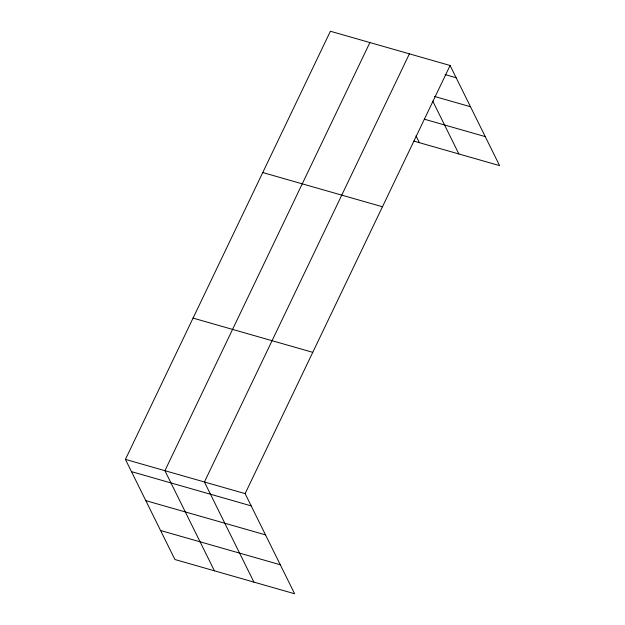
<?xml version="1.0" encoding="UTF-8"?>
<svg xmlns="http://www.w3.org/2000/svg" width="625" height="625" viewBox="0 0 625 625"><rect width="100%" height="100%" fill="white"/><g stroke="black" fill="none" stroke-linecap="round" stroke-linejoin="round"><path stroke-width="0.94" d="M125.422 459.391L245.125 493.625L294.609 593.75L174.906 559.516L125.422 459.391L330.391 31.25L450.094 65.484L499.578 165.609L413.867 141.102M369.891 42.547L164.922 470.688L214.406 570.812M409.391 53.844L204.422 481.984L253.914 582.109M245.125 493.625L450.094 65.484M445.047 74.562L456.148 77.734M434.406 96.414L470.484 106.734M424.336 119.195L485.25 136.609M262.75 172.539L382.453 206.766M193.062 318.102L312.766 352.336M131.477 471.641L251.18 505.875M145.805 500.641L265.516 534.875M160.57 530.516L280.281 564.75M432.734 101.07L458.883 153.969M416.008 135.852L419.375 142.672"/></g></svg>
